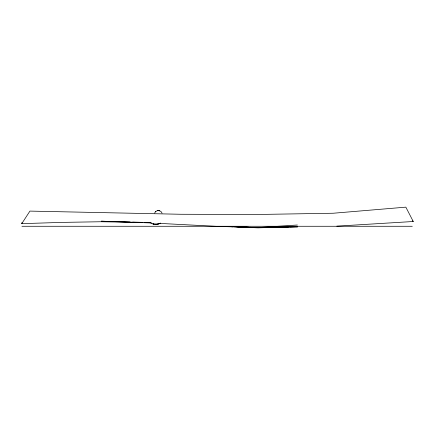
<?xml version="1.0" encoding="UTF-8"?>
<svg xmlns="http://www.w3.org/2000/svg" width="435" height="435" viewBox="0 0 435 435"><rect width="100%" height="100%" fill="white"/><g stroke="black" fill="none" stroke-linecap="round" stroke-linejoin="round"><path stroke-width="0.65" d="M21.951 222.628L21.75 223.661L61.612 222.399L100.969 221.741L142.577 222.443M154.637 213.058C155.643 209.675 161.113 209.828 162.065 213.166M21.75 223.661L29.917 211.1L180.846 214.27L257.248 214.488L333.237 213.237L405.844 207.152L413.25 221.502L336.81 226.151M155.42 211.736L155.817 211.377M160.607 223.073C157.465 224.906 152.843 224.677 149.928 222.47M153.898 224.107L152.864 223.933L157.084 224.183L159.803 223.585L157.394 224.155M297.382 225.015L258.113 227.565L250.005 227.282M157.084 224.183L155.659 224.215M261.886 227.548L271.962 227.287M275.991 227.184L288.758 226.852M290.101 226.814L297.491 226.624L258.015 227.848L234.427 226.852M261.886 227.597L297.458 227.075M21.951 226.271L412.277 226.271M115.987 221.6L101.29 221.192L151.576 222.97M117.319 221.638L130.011 221.986M132.686 222.062L142.718 222.372M223.117 226.423L233.252 226.755M236.569 226.863L258.249 227.565L218.522 226.445L158.976 223.362M225.009 226.412L233.117 226.695M237.847 226.858L248.657 227.233M143.925 222.497L150.662 222.753M146.073 222.508L150.771 222.698M224.319 226.428L233.078 226.798M159.188 210.665L159.775 210.844M412.603 220.839L413.25 221.502M157.845 210.578L157.378 210.66L158.644 210.573L157.791 210.583"/></g></svg>
